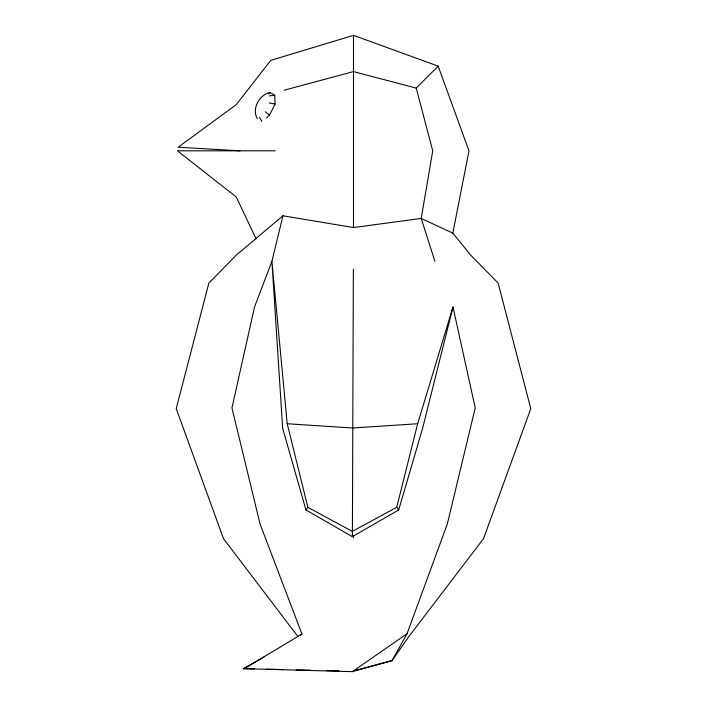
<?xml version="1.0" encoding="UTF-8"?>
<svg xmlns="http://www.w3.org/2000/svg" width="707" height="707" viewBox="0 0 707 707"><rect width="100%" height="100%" fill="white"/><g stroke="black" fill="none" stroke-linecap="round" stroke-linejoin="round"><path stroke-width="1.06" d="M239.867 150.821L178.182 147.215L236.271 104.627L270.746 60.369L353.5 35.35L353.5 227.548L421.195 218.445L452.816 233.124L470.597 255.006L498.143 283.074L530.78 408.646L483.508 538.654L408.425 637.166L392.023 660.647L352.369 671.65L243.358 668.636L264.312 656.812M353.562 537.78L353.571 535.588M353.35 269.261L352.395 536.684L398.686 509.95L422.627 428.248L452.984 306.997L475.228 407.895L447.337 523.967L407.046 633.719L392.023 660.647L356.372 670.077M452.816 233.124L468.971 150.821L438.181 66.14L353.5 35.35M353.5 227.548L282.941 215.794L271.912 261.29L254.538 306.997L231.949 407.895L260.035 523.967L301.951 634.038L300.608 635.407M352.395 536.684L305.954 509.95L282.65 428.248L271.912 261.29L287.21 423.74L307.863 507.317L352.289 531.372L396.707 507.317L417.669 423.74L452.984 306.997M266.672 117.945L269.561 115.064L275.103 104.044L274.714 95.242L270.083 92.511C259.213 94.8 251.586 108.604 257.304 118.688M305.954 509.95L307.863 507.317M284.223 90.196L353.5 71.593L416.22 88.092L438.181 66.14M268.633 93.951L270.083 92.511M297.93 636.583L223.492 538.654L176.22 408.646L208.857 283.074L236.403 255.006L282.941 215.794M352.369 671.65L407.046 633.719M243.871 668.919L301.951 634.038M269.349 95.86L274.714 95.242M417.669 423.74L352.44 428L287.21 423.74M275.235 150.821L177.448 150.821L236.271 197.006L256.111 238.895M243.358 668.636L254.352 668.893M266.442 669.176L282.933 669.564M296.118 669.874L310.408 670.209M326.899 670.598L338.989 670.881M269.376 102.957L275.103 104.044M265.213 111.768L269.561 115.064M396.707 507.317L398.686 509.95M259.434 117.15L261.864 121.401M434.893 261.29L421.195 218.445L432.728 150.821L416.22 88.092"/></g></svg>
